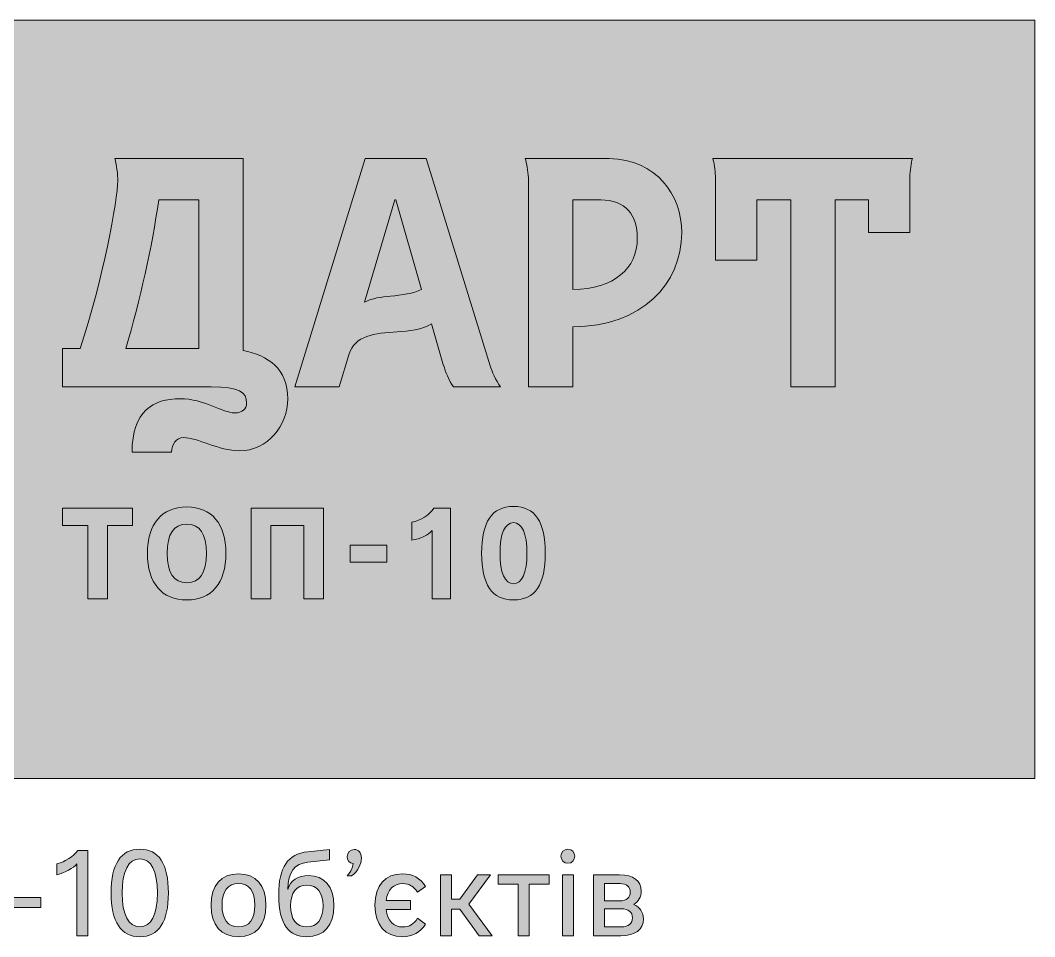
# Model space of a CAD drawing. Header units: millimetres. Extents: x -1334 to 1514, y -1037 to 10.
# Drawn here: x -729 to -646.1, y -1034.9 to -960 of the extents above; entities that cross this region are included whole.
import ezdxf

# ---------------------------------------------------------------- set-up
doc = ezdxf.new("R2010")
doc.units = ezdxf.units.MM
doc.header["$MEASUREMENT"] = 0
doc.layers.add('bg', color=7, linetype='Continuous', lineweight=0)
doc.layers.add('icons', color=7, linetype='Continuous', lineweight=0)

# ---------------------------------------------------------------- blocks, each defined once
blk = doc.blocks.new('Block_6')
at = {"layer": 'bg'}
for points in [[(-725.582, -1001.315), (-723.518, -1001.315), (-723.518, -1007.305), (-721.909, -1007.305), (-721.909, -1001.315), (-719.846, -1001.315), (-719.846, -999.897), (-725.582, -999.897)], [(-710.151, -1007.305), (-708.542, -1007.305), (-708.542, -1001.315), (-705.833, -1001.315), (-705.833, -1007.305), (-704.225, -1007.305), (-704.225, -999.897), (-710.151, -999.897)], [(-702.044, -1004.31), (-699.049, -1004.31), (-699.049, -1002.934), (-702.044, -1002.934)]]:
    blk.add_lwpolyline(points, close=True, dxfattribs=at)
for points, knots in [([(-707.156, -990.959), (-707.157, -988.5), (-708.751, -987.4), (-710.795, -987.013), (-710.795, -987.013), (-710.795, -971.311), (-710.795, -971.311), (-710.795, -971.311), (-721.303, -971.311), (-721.303, -971.311), (-721.162, -971.702), (-721.049, -972.681), (-721.047, -973.123), (-721.047, -973.123), (-721.056, -973.123), (-721.056, -973.123), (-721.056, -974.583), (-722.311, -981.418), (-724.13, -986.838), (-724.13, -986.838), (-725.582, -986.838), (-725.582, -986.838), (-725.582, -986.838), (-725.582, -989.963), (-725.582, -989.963), (-725.582, -989.963), (-713.42, -989.963), (-713.42, -989.963), (-711.115, -990.006), (-710.517, -990.411), (-710.517, -991.294), (-710.517, -991.785), (-710.845, -992.106), (-711.494, -992.106), (-712.517, -992.106), (-713.946, -990.947), (-715.963, -990.947), (-718.161, -990.947), (-719.889, -991.978), (-719.889, -995.307), (-719.889, -995.307), (-716.653, -995.307), (-716.653, -995.307), (-716.653, -994.667), (-716.258, -994.123), (-715.69, -994.123), (-714.554, -994.123), (-712.787, -995.207), (-711.099, -995.207), (-708.805, -995.207), (-707.156, -993.149), (-707.156, -990.959)], [0, 0, 0, 0, 1, 1, 1, 2, 2, 2, 3, 3, 3, 4, 4, 4, 5, 5, 5, 6, 6, 6, 7, 7, 7, 8, 8, 8, 9, 9, 9, 10, 10, 10, 11, 11, 11, 12, 12, 12, 13, 13, 13, 14, 14, 14, 15, 15, 15, 16, 16, 16, 17, 17, 17, 17]), ([(-690.599, -988.252), (-690.599, -988.252), (-690.605, -988.25), (-690.605, -988.25), (-690.605, -988.25), (-695.823, -971.311), (-695.823, -971.311), (-695.823, -971.311), (-700.819, -971.311), (-700.819, -971.311), (-700.819, -971.311), (-706.566, -989.963), (-706.566, -989.963), (-706.566, -989.963), (-702.936, -989.963), (-702.936, -989.963), (-702.936, -989.963), (-702.162, -987.358), (-702.162, -987.358), (-701.648, -985.733), (-700.067, -985.596), (-698.193, -985.47), (-697.228, -985.405), (-696.17, -985.349), (-695.397, -984.816), (-695.397, -984.816), (-694.401, -988.258), (-694.401, -988.258), (-694.401, -988.258), (-694.395, -988.261), (-694.395, -988.261), (-694.266, -988.676), (-693.977, -989.48), (-693.594, -989.972), (-693.594, -989.972), (-689.744, -989.972), (-689.744, -989.972), (-690.158, -989.477), (-690.474, -988.664), (-690.599, -988.252)], [0, 0, 0, 0, 1, 1, 1, 2, 2, 2, 3, 3, 3, 4, 4, 4, 5, 5, 5, 6, 6, 6, 7, 7, 7, 8, 8, 8, 9, 9, 9, 10, 10, 10, 11, 11, 11, 12, 12, 12, 13, 13, 13, 13]), ([(-680.872, -971.312), (-680.872, -971.312), (-680.991, -971.311), (-680.991, -971.311), (-680.991, -971.311), (-682.781, -971.311), (-682.781, -971.311), (-682.781, -971.311), (-687.732, -971.311), (-687.732, -971.311), (-687.617, -971.636), (-687.504, -972.358), (-687.465, -972.853), (-687.465, -972.853), (-687.465, -989.963), (-687.465, -989.963), (-687.465, -989.963), (-683.835, -989.963), (-683.835, -989.963), (-683.835, -989.963), (-683.835, -985.06), (-683.835, -985.06), (-678.172, -985.051), (-674.928, -981.525), (-674.928, -977.372), (-674.928, -974.286), (-676.98, -971.374), (-680.872, -971.312)], [0, 0, 0, 0, 1, 1, 1, 2, 2, 2, 3, 3, 3, 4, 4, 4, 5, 5, 5, 6, 6, 6, 7, 7, 7, 8, 8, 8, 9, 9, 9, 9]), ([(-660.952, -971.307), (-660.952, -971.307), (-660.952, -971.311), (-660.952, -971.311), (-660.952, -971.311), (-667.485, -971.311), (-667.485, -971.311), (-667.485, -971.311), (-667.485, -971.307), (-667.485, -971.307), (-667.485, -971.307), (-672.385, -971.307), (-672.385, -971.307), (-672.276, -971.61), (-672.198, -972.263), (-672.168, -972.749), (-672.168, -972.749), (-672.168, -979.62), (-672.168, -979.62), (-672.168, -979.62), (-668.79, -979.62), (-668.79, -979.62), (-668.79, -979.62), (-668.79, -974.688), (-668.79, -974.688), (-668.79, -974.688), (-666, -974.688), (-666, -974.688), (-666, -974.688), (-666, -989.963), (-666, -989.963), (-666, -989.963), (-662.37, -989.963), (-662.37, -989.963), (-662.37, -989.963), (-662.37, -974.688), (-662.37, -974.688), (-662.37, -974.688), (-659.651, -974.688), (-659.651, -974.688), (-659.651, -974.688), (-659.651, -977.351), (-659.651, -977.351), (-659.651, -977.351), (-656.273, -977.351), (-656.273, -977.351), (-656.273, -977.351), (-656.273, -972.831), (-656.273, -972.831), (-656.247, -972.34), (-656.166, -971.627), (-656.051, -971.307), (-656.051, -971.307), (-660.952, -971.307), (-660.952, -971.307)], [0, 0, 0, 0, 1, 1, 1, 2, 2, 2, 3, 3, 3, 4, 4, 4, 5, 5, 5, 6, 6, 6, 7, 7, 7, 8, 8, 8, 9, 9, 9, 10, 10, 10, 11, 11, 11, 12, 12, 12, 13, 13, 13, 14, 14, 14, 15, 15, 15, 16, 16, 16, 17, 17, 17, 18, 18, 18, 18]), ([(-714.425, -986.838), (-714.425, -986.838), (-720.391, -986.838), (-720.391, -986.838), (-719.238, -982.846), (-718.249, -978.581), (-717.712, -974.688), (-717.712, -974.688), (-714.425, -974.688), (-714.425, -974.688), (-714.425, -974.688), (-714.425, -986.838), (-714.425, -986.838)], [0, 0, 0, 0, 1, 1, 1, 2, 2, 2, 3, 3, 3, 4, 4, 4, 4]), ([(-698.75, -982.559), (-699.498, -982.638), (-700.243, -982.713), (-700.879, -983.042), (-700.879, -983.042), (-698.395, -974.688), (-698.395, -974.688), (-698.395, -974.688), (-698.325, -974.688), (-698.325, -974.688), (-698.325, -974.688), (-696.208, -982.01), (-696.208, -982.01), (-696.89, -982.358), (-697.832, -982.461), (-698.75, -982.559)], [0, 0, 0, 0, 1, 1, 1, 2, 2, 2, 3, 3, 3, 4, 4, 4, 5, 5, 5, 5]), ([(-683.835, -982.005), (-683.835, -982.005), (-683.835, -974.688), (-683.835, -974.688), (-683.835, -974.688), (-681.555, -974.688), (-681.555, -974.688), (-679.544, -974.688), (-678.558, -975.886), (-678.558, -977.848), (-678.558, -980.262), (-680.451, -981.997), (-683.835, -982.005)], [0, 0, 0, 0, 1, 1, 1, 2, 2, 2, 3, 3, 3, 4, 4, 4, 4]), ([(-715.411, -999.802), (-717.464, -999.802), (-718.628, -1001.167), (-718.628, -1003.601), (-718.628, -1006.025), (-717.464, -1007.4), (-715.411, -1007.4), (-713.379, -1007.4), (-712.215, -1006.025), (-712.215, -1003.601), (-712.215, -1001.167), (-713.379, -999.802), (-715.411, -999.802)], [0, 0, 0, 0, 1, 1, 1, 2, 2, 2, 3, 3, 3, 4, 4, 4, 4]), ([(-696.996, -1001.05), (-696.996, -1001.05), (-696.996, -1002.522), (-696.996, -1002.522), (-696.329, -1002.416), (-695.631, -1002.098), (-695.345, -1001.728), (-695.345, -1001.728), (-695.345, -1007.305), (-695.345, -1007.305), (-695.345, -1007.305), (-693.832, -1007.305), (-693.832, -1007.305), (-693.832, -1007.305), (-693.832, -999.897), (-693.832, -999.897), (-693.832, -999.897), (-695.208, -999.897), (-695.208, -999.897), (-695.546, -1000.426), (-696.276, -1000.913), (-696.996, -1001.05)], [0, 0, 0, 0, 1, 1, 1, 2, 2, 2, 3, 3, 3, 4, 4, 4, 5, 5, 5, 6, 6, 6, 7, 7, 7, 7]), ([(-688.689, -999.76), (-690.456, -999.76), (-691.292, -1001.008), (-691.292, -1003.591), (-691.292, -1006.152), (-690.456, -1007.4), (-688.689, -1007.4), (-686.921, -1007.4), (-686.085, -1006.152), (-686.085, -1003.591), (-686.085, -1001.008), (-686.921, -999.76), (-688.689, -999.76)], [0, 0, 0, 0, 1, 1, 1, 2, 2, 2, 3, 3, 3, 4, 4, 4, 4]), ([(-715.411, -1005.993), (-716.49, -1005.993), (-717.02, -1005.199), (-717.02, -1003.601), (-717.02, -1001.992), (-716.49, -1001.209), (-715.411, -1001.209), (-714.342, -1001.209), (-713.813, -1001.992), (-713.813, -1003.58), (-713.813, -1005.199), (-714.342, -1005.993), (-715.411, -1005.993)], [0, 0, 0, 0, 1, 1, 1, 2, 2, 2, 3, 3, 3, 4, 4, 4, 4]), ([(-688.689, -1006.078), (-689.398, -1006.078), (-689.789, -1005.188), (-689.789, -1003.591), (-689.789, -1001.982), (-689.398, -1001.082), (-688.689, -1001.082), (-687.98, -1001.082), (-687.588, -1001.982), (-687.588, -1003.591), (-687.588, -1005.188), (-687.98, -1006.078), (-688.689, -1006.078)], [0, 0, 0, 0, 1, 1, 1, 2, 2, 2, 3, 3, 3, 4, 4, 4, 4])]:
    blk.add_open_spline(points, degree=3, knots=knots, dxfattribs=at)
blk = doc.blocks.new('Block_36')
at = {"layer": 'icons', "true_color": 0x231f20, "transparency": 33554687}
h = blk.add_hatch(color=250, dxfattribs=at)
h.dxf.hatch_style = 2
edge = h.paths.add_edge_path()
edge.add_spline(control_points=[(-723.5, -1034.863), (-723.5, -1034.863), (-724.397, -1034.863), (-724.397, -1034.863), (-724.397, -1034.863), (-724.397, -1028.985), (-724.397, -1028.985), (-724.686, -1029.344), (-725.373, -1029.702), (-726.031, -1029.871), (-726.031, -1029.871), (-726.031, -1028.995), (-726.031, -1028.995), (-725.353, -1028.805), (-724.706, -1028.387), (-724.327, -1027.888), (-724.327, -1027.888), (-723.5, -1027.888), (-723.5, -1027.888), (-723.5, -1027.888), (-723.5, -1034.863), (-723.5, -1034.863)], knot_values=[0, 0, 0, 0, 1, 1, 1, 2, 2, 2, 3, 3, 3, 4, 4, 4, 5, 5, 5, 6, 6, 6, 7, 7, 7, 7], degree=3, periodic=0)
h = blk.add_hatch(color=250, dxfattribs=at)
h.dxf.hatch_style = 2
edge = h.paths.add_edge_path()
edge.add_spline(control_points=[(-720.7, -1031.366), (-720.7, -1033.15), (-720.192, -1034.136), (-719.255, -1034.136), (-718.319, -1034.136), (-717.81, -1033.15), (-717.81, -1031.366), (-717.81, -1029.572), (-718.319, -1028.586), (-719.255, -1028.586), (-720.192, -1028.586), (-720.7, -1029.572), (-720.7, -1031.366)], knot_values=[0, 0, 0, 0, 1, 1, 1, 2, 2, 2, 3, 3, 3, 4, 4, 4, 4], degree=3, periodic=0)
edge = h.paths.add_edge_path()
edge.add_spline(control_points=[(-719.255, -1027.789), (-717.691, -1027.789), (-716.914, -1028.995), (-716.914, -1031.366), (-716.914, -1033.727), (-717.691, -1034.943), (-719.255, -1034.943), (-720.81, -1034.943), (-721.597, -1033.727), (-721.597, -1031.366), (-721.597, -1028.995), (-720.81, -1027.789), (-719.255, -1027.789)], knot_values=[0, 0, 0, 0, 1, 1, 1, 2, 2, 2, 3, 3, 3, 4, 4, 4, 4], degree=3, periodic=0)
h = blk.add_hatch(color=250, dxfattribs=at)
h.dxf.hatch_style = 2
edge = h.paths.add_edge_path()
edge.add_spline(control_points=[(-705.593, -1034.136), (-704.736, -1034.136), (-704.268, -1033.538), (-704.268, -1032.422), (-704.268, -1031.316), (-704.736, -1030.718), (-705.593, -1030.718), (-706.45, -1030.718), (-706.918, -1031.316), (-706.918, -1032.422), (-706.918, -1033.528), (-706.45, -1034.136), (-705.593, -1034.136)], knot_values=[0, 0, 0, 0, 1, 1, 1, 2, 2, 2, 3, 3, 3, 4, 4, 4, 4], degree=3, periodic=0)
edge = h.paths.add_edge_path()
edge.add_spline(control_points=[(-703.74, -1028.666), (-703.74, -1028.666), (-705.514, -1028.845), (-705.514, -1028.845), (-706.619, -1028.965), (-707.108, -1029.642), (-707.158, -1031.077), (-706.948, -1030.369), (-706.311, -1029.941), (-705.454, -1029.941), (-704.139, -1029.941), (-703.371, -1030.838), (-703.371, -1032.412), (-703.371, -1034.026), (-704.178, -1034.943), (-705.593, -1034.943), (-707.008, -1034.943), (-707.895, -1034.006), (-707.895, -1031.525), (-707.895, -1029.274), (-707.158, -1028.167), (-705.524, -1027.998), (-705.524, -1027.998), (-703.74, -1027.809), (-703.74, -1027.809), (-703.74, -1027.809), (-703.74, -1028.666), (-703.74, -1028.666)], knot_values=[0, 0, 0, 0, 1, 1, 1, 2, 2, 2, 3, 3, 3, 4, 4, 4, 5, 5, 5, 6, 6, 6, 7, 7, 7, 8, 8, 8, 9, 9, 9, 9], degree=3, periodic=0)
h = blk.add_hatch(color=250, dxfattribs=at)
h.dxf.hatch_style = 2
edge = h.paths.add_edge_path()
edge.add_spline(control_points=[(-701.717, -1027.809), (-701.368, -1027.809), (-701.129, -1028.058), (-701.129, -1028.506), (-701.129, -1029.015), (-701.428, -1029.602), (-701.926, -1029.971), (-701.926, -1029.971), (-702.304, -1029.971), (-702.304, -1029.971), (-701.966, -1029.552), (-701.836, -1029.304), (-701.806, -1028.965), (-702.105, -1028.925), (-702.294, -1028.706), (-702.294, -1028.397), (-702.294, -1028.058), (-702.055, -1027.809), (-701.717, -1027.809)], knot_values=[0, 0, 0, 0, 1, 1, 1, 2, 2, 2, 3, 3, 3, 4, 4, 4, 5, 5, 5, 6, 6, 6, 6], degree=3, periodic=0)
h = blk.add_hatch(color=250, dxfattribs=at)
h.dxf.hatch_style = 2
edge = h.paths.add_edge_path()
edge.add_spline(control_points=[(-683.79, -1034.863), (-683.79, -1034.863), (-684.686, -1034.863), (-684.686, -1034.863), (-684.686, -1034.863), (-684.686, -1029.881), (-684.686, -1029.881), (-684.686, -1029.881), (-683.79, -1029.881), (-683.79, -1029.881), (-683.79, -1029.881), (-683.79, -1034.863), (-683.79, -1034.863)], knot_values=[0, 0, 0, 0, 1, 1, 1, 2, 2, 2, 3, 3, 3, 4, 4, 4, 4], degree=3, periodic=0)
edge = h.paths.add_edge_path()
edge.add_spline(control_points=[(-684.238, -1027.789), (-683.909, -1027.789), (-683.67, -1028.028), (-683.67, -1028.357), (-683.67, -1028.686), (-683.909, -1028.935), (-684.238, -1028.935), (-684.567, -1028.935), (-684.816, -1028.686), (-684.816, -1028.357), (-684.816, -1028.028), (-684.567, -1027.789), (-684.238, -1027.789)], knot_values=[0, 0, 0, 0, 1, 1, 1, 2, 2, 2, 3, 3, 3, 4, 4, 4, 4], degree=3, periodic=0)
h = blk.add_hatch(color=250, dxfattribs=at)
h.dxf.hatch_style = 2
edge = h.paths.add_edge_path()
edge.add_spline(control_points=[(-711.183, -1034.136), (-710.317, -1034.136), (-709.838, -1033.518), (-709.838, -1032.372), (-709.838, -1031.216), (-710.317, -1030.599), (-711.183, -1030.599), (-712.051, -1030.599), (-712.529, -1031.216), (-712.529, -1032.372), (-712.529, -1033.518), (-712.051, -1034.136), (-711.183, -1034.136)], knot_values=[0, 0, 0, 0, 1, 1, 1, 2, 2, 2, 3, 3, 3, 4, 4, 4, 4], degree=3, periodic=0)
edge = h.paths.add_edge_path()
edge.add_spline(control_points=[(-711.183, -1034.943), (-712.608, -1034.943), (-713.426, -1034.006), (-713.426, -1032.372), (-713.426, -1030.738), (-712.608, -1029.802), (-711.183, -1029.802), (-709.759, -1029.802), (-708.942, -1030.738), (-708.942, -1032.372), (-708.942, -1034.006), (-709.759, -1034.943), (-711.183, -1034.943)], knot_values=[0, 0, 0, 0, 1, 1, 1, 2, 2, 2, 3, 3, 3, 4, 4, 4, 4], degree=3, periodic=0)
h = blk.add_hatch(color=250, dxfattribs=at)
h.dxf.hatch_style = 2
edge = h.paths.add_edge_path()
edge.add_spline(control_points=[(-699.096, -1031.974), (-699.096, -1031.974), (-697.103, -1031.974), (-697.103, -1031.974), (-697.103, -1031.974), (-697.103, -1032.711), (-697.103, -1032.711), (-697.103, -1032.711), (-699.106, -1032.711), (-699.106, -1032.711), (-699.006, -1033.628), (-698.518, -1034.146), (-697.731, -1034.146), (-697.213, -1034.146), (-696.844, -1033.917), (-696.545, -1033.438), (-696.545, -1033.438), (-695.878, -1033.917), (-695.878, -1033.917), (-696.326, -1034.604), (-696.924, -1034.943), (-697.771, -1034.943), (-699.196, -1034.943), (-700.022, -1034.006), (-700.022, -1032.372), (-700.022, -1030.738), (-699.196, -1029.802), (-697.771, -1029.802), (-696.934, -1029.802), (-696.326, -1030.13), (-695.878, -1030.828), (-695.878, -1030.828), (-696.545, -1031.306), (-696.545, -1031.306), (-696.834, -1030.838), (-697.213, -1030.599), (-697.731, -1030.599), (-698.508, -1030.599), (-698.996, -1031.097), (-699.096, -1031.974)], knot_values=[0, 0, 0, 0, 1, 1, 1, 2, 2, 2, 3, 3, 3, 4, 4, 4, 5, 5, 5, 6, 6, 6, 7, 7, 7, 8, 8, 8, 9, 9, 9, 10, 10, 10, 11, 11, 11, 12, 12, 12, 13, 13, 13, 13], degree=3, periodic=0)
h = blk.add_hatch(color=250, dxfattribs=at)
h.dxf.hatch_style = 2
edge = h.paths.add_edge_path()
edge.add_spline(control_points=[(-693.755, -1032.701), (-693.755, -1032.701), (-693.755, -1034.863), (-693.755, -1034.863), (-693.755, -1034.863), (-694.651, -1034.863), (-694.651, -1034.863), (-694.651, -1034.863), (-694.651, -1029.881), (-694.651, -1029.881), (-694.651, -1029.881), (-693.755, -1029.881), (-693.755, -1029.881), (-693.755, -1029.881), (-693.755, -1031.884), (-693.755, -1031.884), (-693.755, -1031.884), (-693.087, -1031.884), (-693.087, -1031.884), (-693.087, -1031.884), (-691.622, -1029.881), (-691.622, -1029.881), (-691.622, -1029.881), (-690.566, -1029.881), (-690.566, -1029.881), (-690.566, -1029.881), (-692.35, -1032.293), (-692.35, -1032.293), (-692.35, -1032.293), (-690.427, -1034.863), (-690.427, -1034.863), (-690.427, -1034.863), (-691.483, -1034.863), (-691.483, -1034.863), (-691.483, -1034.863), (-693.087, -1032.701), (-693.087, -1032.701), (-693.087, -1032.701), (-693.755, -1032.701), (-693.755, -1032.701)], knot_values=[0, 0, 0, 0, 1, 1, 1, 2, 2, 2, 3, 3, 3, 4, 4, 4, 5, 5, 5, 6, 6, 6, 7, 7, 7, 8, 8, 8, 9, 9, 9, 10, 10, 10, 11, 11, 11, 12, 12, 12, 13, 13, 13, 13], degree=3, periodic=0)
h = blk.add_hatch(color=250, dxfattribs=at)
h.dxf.hatch_style = 2
edge = h.paths.add_edge_path()
edge.add_spline(control_points=[(-689.948, -1029.881), (-689.948, -1029.881), (-685.763, -1029.881), (-685.763, -1029.881), (-685.763, -1029.881), (-685.763, -1030.649), (-685.763, -1030.649), (-685.763, -1030.649), (-687.407, -1030.649), (-687.407, -1030.649), (-687.407, -1030.649), (-687.407, -1034.863), (-687.407, -1034.863), (-687.407, -1034.863), (-688.304, -1034.863), (-688.304, -1034.863), (-688.304, -1034.863), (-688.304, -1030.649), (-688.304, -1030.649), (-688.304, -1030.649), (-689.948, -1030.649), (-689.948, -1030.649), (-689.948, -1030.649), (-689.948, -1029.881), (-689.948, -1029.881)], knot_values=[0, 0, 0, 0, 1, 1, 1, 2, 2, 2, 3, 3, 3, 4, 4, 4, 5, 5, 5, 6, 6, 6, 7, 7, 7, 8, 8, 8, 8], degree=3, periodic=0)
h = blk.add_hatch(color=250, dxfattribs=at)
h.dxf.hatch_style = 2
edge = h.paths.add_edge_path()
edge.add_spline(control_points=[(-679.864, -1034.136), (-679.286, -1034.136), (-678.957, -1033.867), (-678.957, -1033.389), (-678.957, -1032.93), (-679.286, -1032.661), (-679.864, -1032.661), (-679.864, -1032.661), (-681.249, -1032.661), (-681.249, -1032.661), (-681.249, -1032.661), (-681.249, -1034.136), (-681.249, -1034.136), (-681.249, -1034.136), (-679.864, -1034.136), (-679.864, -1034.136)], knot_values=[0, 0, 0, 0, 1, 1, 1, 2, 2, 2, 3, 3, 3, 4, 4, 4, 5, 5, 5, 5], degree=3, periodic=0)
edge = h.paths.add_edge_path()
edge.add_spline(control_points=[(-679.974, -1032.013), (-679.446, -1032.013), (-679.136, -1031.745), (-679.136, -1031.296), (-679.136, -1030.868), (-679.446, -1030.599), (-679.974, -1030.599), (-679.974, -1030.599), (-681.249, -1030.599), (-681.249, -1030.599), (-681.249, -1030.599), (-681.249, -1032.013), (-681.249, -1032.013), (-681.249, -1032.013), (-679.974, -1032.013), (-679.974, -1032.013)], knot_values=[0, 0, 0, 0, 1, 1, 1, 2, 2, 2, 3, 3, 3, 4, 4, 4, 5, 5, 5, 5], degree=3, periodic=0)
edge = h.paths.add_edge_path()
edge.add_spline(control_points=[(-678.24, -1031.207), (-678.24, -1031.705), (-678.459, -1032.083), (-678.857, -1032.303), (-678.339, -1032.522), (-678.061, -1032.93), (-678.061, -1033.488), (-678.061, -1034.365), (-678.728, -1034.863), (-679.914, -1034.863), (-679.914, -1034.863), (-682.145, -1034.863), (-682.145, -1034.863), (-682.145, -1034.863), (-682.145, -1029.881), (-682.145, -1029.881), (-682.145, -1029.881), (-680.003, -1029.881), (-680.003, -1029.881), (-678.877, -1029.881), (-678.24, -1030.369), (-678.24, -1031.207)], knot_values=[0, 0, 0, 0, 1, 1, 1, 2, 2, 2, 3, 3, 3, 4, 4, 4, 5, 5, 5, 6, 6, 6, 7, 7, 7, 7], degree=3, periodic=0)
h = blk.add_hatch(color=250, dxfattribs=at)
h.dxf.hatch_style = 2
edge = h.paths.add_edge_path()
edge.add_spline(control_points=[(-727.357, -1032.542), (-727.357, -1032.542), (-729.947, -1032.542), (-729.947, -1032.542), (-729.947, -1032.542), (-729.947, -1031.725), (-729.947, -1031.725), (-729.947, -1031.725), (-727.357, -1031.725), (-727.357, -1031.725), (-727.357, -1031.725), (-727.357, -1032.542), (-727.357, -1032.542)], knot_values=[0, 0, 0, 0, 1, 1, 1, 2, 2, 2, 3, 3, 3, 4, 4, 4, 4], degree=3, periodic=0)
at = {"layer": 'icons'}
for points, knots in [([(-723.5, -1034.863), (-723.5, -1034.863), (-724.397, -1034.863), (-724.397, -1034.863), (-724.397, -1034.863), (-724.397, -1028.985), (-724.397, -1028.985), (-724.686, -1029.344), (-725.373, -1029.702), (-726.031, -1029.871), (-726.031, -1029.871), (-726.031, -1028.995), (-726.031, -1028.995), (-725.353, -1028.805), (-724.706, -1028.387), (-724.327, -1027.888), (-724.327, -1027.888), (-723.5, -1027.888), (-723.5, -1027.888), (-723.5, -1027.888), (-723.5, -1034.863), (-723.5, -1034.863)], [0, 0, 0, 0, 1, 1, 1, 2, 2, 2, 3, 3, 3, 4, 4, 4, 5, 5, 5, 6, 6, 6, 7, 7, 7, 7]), ([(-719.255, -1027.789), (-717.691, -1027.789), (-716.914, -1028.995), (-716.914, -1031.366), (-716.914, -1033.727), (-717.691, -1034.943), (-719.255, -1034.943), (-720.81, -1034.943), (-721.597, -1033.727), (-721.597, -1031.366), (-721.597, -1028.995), (-720.81, -1027.789), (-719.255, -1027.789)], [0, 0, 0, 0, 1, 1, 1, 2, 2, 2, 3, 3, 3, 4, 4, 4, 4]), ([(-703.74, -1028.666), (-703.74, -1028.666), (-705.514, -1028.845), (-705.514, -1028.845), (-706.619, -1028.965), (-707.108, -1029.642), (-707.158, -1031.077), (-706.948, -1030.369), (-706.311, -1029.941), (-705.454, -1029.941), (-704.139, -1029.941), (-703.371, -1030.838), (-703.371, -1032.412), (-703.371, -1034.026), (-704.178, -1034.943), (-705.593, -1034.943), (-707.008, -1034.943), (-707.895, -1034.006), (-707.895, -1031.525), (-707.895, -1029.274), (-707.158, -1028.167), (-705.524, -1027.998), (-705.524, -1027.998), (-703.74, -1027.809), (-703.74, -1027.809), (-703.74, -1027.809), (-703.74, -1028.666), (-703.74, -1028.666)], [0, 0, 0, 0, 1, 1, 1, 2, 2, 2, 3, 3, 3, 4, 4, 4, 5, 5, 5, 6, 6, 6, 7, 7, 7, 8, 8, 8, 9, 9, 9, 9]), ([(-701.717, -1027.809), (-701.368, -1027.809), (-701.129, -1028.058), (-701.129, -1028.506), (-701.129, -1029.015), (-701.428, -1029.602), (-701.926, -1029.971), (-701.926, -1029.971), (-702.304, -1029.971), (-702.304, -1029.971), (-701.966, -1029.552), (-701.836, -1029.304), (-701.806, -1028.965), (-702.105, -1028.925), (-702.294, -1028.706), (-702.294, -1028.397), (-702.294, -1028.058), (-702.055, -1027.809), (-701.717, -1027.809)], [0, 0, 0, 0, 1, 1, 1, 2, 2, 2, 3, 3, 3, 4, 4, 4, 5, 5, 5, 6, 6, 6, 6]), ([(-684.238, -1027.789), (-683.909, -1027.789), (-683.67, -1028.028), (-683.67, -1028.357), (-683.67, -1028.686), (-683.909, -1028.935), (-684.238, -1028.935), (-684.567, -1028.935), (-684.816, -1028.686), (-684.816, -1028.357), (-684.816, -1028.028), (-684.567, -1027.789), (-684.238, -1027.789)], [0, 0, 0, 0, 1, 1, 1, 2, 2, 2, 3, 3, 3, 4, 4, 4, 4]), ([(-720.7, -1031.366), (-720.7, -1033.15), (-720.192, -1034.136), (-719.255, -1034.136), (-718.319, -1034.136), (-717.81, -1033.15), (-717.81, -1031.366), (-717.81, -1029.572), (-718.319, -1028.586), (-719.255, -1028.586), (-720.192, -1028.586), (-720.7, -1029.572), (-720.7, -1031.366)], [0, 0, 0, 0, 1, 1, 1, 2, 2, 2, 3, 3, 3, 4, 4, 4, 4]), ([(-711.183, -1034.943), (-712.608, -1034.943), (-713.426, -1034.006), (-713.426, -1032.372), (-713.426, -1030.738), (-712.608, -1029.802), (-711.183, -1029.802), (-709.759, -1029.802), (-708.942, -1030.738), (-708.942, -1032.372), (-708.942, -1034.006), (-709.759, -1034.943), (-711.183, -1034.943)], [0, 0, 0, 0, 1, 1, 1, 2, 2, 2, 3, 3, 3, 4, 4, 4, 4]), ([(-711.183, -1034.136), (-710.317, -1034.136), (-709.838, -1033.518), (-709.838, -1032.372), (-709.838, -1031.216), (-710.317, -1030.599), (-711.183, -1030.599), (-712.051, -1030.599), (-712.529, -1031.216), (-712.529, -1032.372), (-712.529, -1033.518), (-712.051, -1034.136), (-711.183, -1034.136)], [0, 0, 0, 0, 1, 1, 1, 2, 2, 2, 3, 3, 3, 4, 4, 4, 4]), ([(-699.096, -1031.974), (-699.096, -1031.974), (-697.103, -1031.974), (-697.103, -1031.974), (-697.103, -1031.974), (-697.103, -1032.711), (-697.103, -1032.711), (-697.103, -1032.711), (-699.106, -1032.711), (-699.106, -1032.711), (-699.006, -1033.628), (-698.518, -1034.146), (-697.731, -1034.146), (-697.213, -1034.146), (-696.844, -1033.917), (-696.545, -1033.438), (-696.545, -1033.438), (-695.878, -1033.917), (-695.878, -1033.917), (-696.326, -1034.604), (-696.924, -1034.943), (-697.771, -1034.943), (-699.196, -1034.943), (-700.022, -1034.006), (-700.022, -1032.372), (-700.022, -1030.738), (-699.196, -1029.802), (-697.771, -1029.802), (-696.934, -1029.802), (-696.326, -1030.13), (-695.878, -1030.828), (-695.878, -1030.828), (-696.545, -1031.306), (-696.545, -1031.306), (-696.834, -1030.838), (-697.213, -1030.599), (-697.731, -1030.599), (-698.508, -1030.599), (-698.996, -1031.097), (-699.096, -1031.974)], [0, 0, 0, 0, 1, 1, 1, 2, 2, 2, 3, 3, 3, 4, 4, 4, 5, 5, 5, 6, 6, 6, 7, 7, 7, 8, 8, 8, 9, 9, 9, 10, 10, 10, 11, 11, 11, 12, 12, 12, 13, 13, 13, 13]), ([(-693.755, -1032.701), (-693.755, -1032.701), (-693.755, -1034.863), (-693.755, -1034.863), (-693.755, -1034.863), (-694.651, -1034.863), (-694.651, -1034.863), (-694.651, -1034.863), (-694.651, -1029.881), (-694.651, -1029.881), (-694.651, -1029.881), (-693.755, -1029.881), (-693.755, -1029.881), (-693.755, -1029.881), (-693.755, -1031.884), (-693.755, -1031.884), (-693.755, -1031.884), (-693.087, -1031.884), (-693.087, -1031.884), (-693.087, -1031.884), (-691.622, -1029.881), (-691.622, -1029.881), (-691.622, -1029.881), (-690.566, -1029.881), (-690.566, -1029.881), (-690.566, -1029.881), (-692.35, -1032.293), (-692.35, -1032.293), (-692.35, -1032.293), (-690.427, -1034.863), (-690.427, -1034.863), (-690.427, -1034.863), (-691.483, -1034.863), (-691.483, -1034.863), (-691.483, -1034.863), (-693.087, -1032.701), (-693.087, -1032.701), (-693.087, -1032.701), (-693.755, -1032.701), (-693.755, -1032.701)], [0, 0, 0, 0, 1, 1, 1, 2, 2, 2, 3, 3, 3, 4, 4, 4, 5, 5, 5, 6, 6, 6, 7, 7, 7, 8, 8, 8, 9, 9, 9, 10, 10, 10, 11, 11, 11, 12, 12, 12, 13, 13, 13, 13]), ([(-689.948, -1029.881), (-689.948, -1029.881), (-685.763, -1029.881), (-685.763, -1029.881), (-685.763, -1029.881), (-685.763, -1030.649), (-685.763, -1030.649), (-685.763, -1030.649), (-687.407, -1030.649), (-687.407, -1030.649), (-687.407, -1030.649), (-687.407, -1034.863), (-687.407, -1034.863), (-687.407, -1034.863), (-688.304, -1034.863), (-688.304, -1034.863), (-688.304, -1034.863), (-688.304, -1030.649), (-688.304, -1030.649), (-688.304, -1030.649), (-689.948, -1030.649), (-689.948, -1030.649), (-689.948, -1030.649), (-689.948, -1029.881), (-689.948, -1029.881)], [0, 0, 0, 0, 1, 1, 1, 2, 2, 2, 3, 3, 3, 4, 4, 4, 5, 5, 5, 6, 6, 6, 7, 7, 7, 8, 8, 8, 8]), ([(-683.79, -1034.863), (-683.79, -1034.863), (-684.686, -1034.863), (-684.686, -1034.863), (-684.686, -1034.863), (-684.686, -1029.881), (-684.686, -1029.881), (-684.686, -1029.881), (-683.79, -1029.881), (-683.79, -1029.881), (-683.79, -1029.881), (-683.79, -1034.863), (-683.79, -1034.863)], [0, 0, 0, 0, 1, 1, 1, 2, 2, 2, 3, 3, 3, 4, 4, 4, 4]), ([(-678.24, -1031.207), (-678.24, -1031.705), (-678.459, -1032.083), (-678.857, -1032.303), (-678.339, -1032.522), (-678.061, -1032.93), (-678.061, -1033.488), (-678.061, -1034.365), (-678.728, -1034.863), (-679.914, -1034.863), (-679.914, -1034.863), (-682.145, -1034.863), (-682.145, -1034.863), (-682.145, -1034.863), (-682.145, -1029.881), (-682.145, -1029.881), (-682.145, -1029.881), (-680.003, -1029.881), (-680.003, -1029.881), (-678.877, -1029.881), (-678.24, -1030.369), (-678.24, -1031.207)], [0, 0, 0, 0, 1, 1, 1, 2, 2, 2, 3, 3, 3, 4, 4, 4, 5, 5, 5, 6, 6, 6, 7, 7, 7, 7]), ([(-679.974, -1032.013), (-679.446, -1032.013), (-679.136, -1031.745), (-679.136, -1031.296), (-679.136, -1030.868), (-679.446, -1030.599), (-679.974, -1030.599), (-679.974, -1030.599), (-681.249, -1030.599), (-681.249, -1030.599), (-681.249, -1030.599), (-681.249, -1032.013), (-681.249, -1032.013), (-681.249, -1032.013), (-679.974, -1032.013), (-679.974, -1032.013)], [0, 0, 0, 0, 1, 1, 1, 2, 2, 2, 3, 3, 3, 4, 4, 4, 5, 5, 5, 5]), ([(-705.593, -1034.136), (-704.736, -1034.136), (-704.268, -1033.538), (-704.268, -1032.422), (-704.268, -1031.316), (-704.736, -1030.718), (-705.593, -1030.718), (-706.45, -1030.718), (-706.918, -1031.316), (-706.918, -1032.422), (-706.918, -1033.528), (-706.45, -1034.136), (-705.593, -1034.136)], [0, 0, 0, 0, 1, 1, 1, 2, 2, 2, 3, 3, 3, 4, 4, 4, 4]), ([(-727.357, -1032.542), (-727.357, -1032.542), (-729.947, -1032.542), (-729.947, -1032.542), (-729.947, -1032.542), (-729.947, -1031.725), (-729.947, -1031.725), (-729.947, -1031.725), (-727.357, -1031.725), (-727.357, -1031.725), (-727.357, -1031.725), (-727.357, -1032.542), (-727.357, -1032.542)], [0, 0, 0, 0, 1, 1, 1, 2, 2, 2, 3, 3, 3, 4, 4, 4, 4]), ([(-679.864, -1034.136), (-679.286, -1034.136), (-678.957, -1033.867), (-678.957, -1033.389), (-678.957, -1032.93), (-679.286, -1032.661), (-679.864, -1032.661), (-679.864, -1032.661), (-681.249, -1032.661), (-681.249, -1032.661), (-681.249, -1032.661), (-681.249, -1034.136), (-681.249, -1034.136), (-681.249, -1034.136), (-679.864, -1034.136), (-679.864, -1034.136)], [0, 0, 0, 0, 1, 1, 1, 2, 2, 2, 3, 3, 3, 4, 4, 4, 5, 5, 5, 5])]:
    blk.add_open_spline(points, degree=3, knots=knots, dxfattribs=at)

msp = doc.modelspace()

# ---------------------------------------------------------------- hatches: boundary and pattern name
at = {"layer": 'bg', "true_color": 0x592d2c, "transparency": 33554687}
h = msp.add_hatch(color=29, dxfattribs=at)
h.dxf.hatch_style = 2
h.paths.add_polyline_path([(-646.051, -1021.998), (-777, -1021.998), (-777, -960), (-646.051, -960)])

# ---------------------------------------------------------------- linework, layer by layer
at = {"layer": 'bg'}
msp.add_lwpolyline([(-646.051, -1021.998), (-777, -1021.998), (-777, -960), (-646.051, -960)], close=True, dxfattribs=at)

# ---------------------------------------------------------------- block references
msp.add_blockref('Block_6', (0, 0), dxfattribs=at)
at = {"layer": 'icons'}
msp.add_blockref('Block_36', (0, 0), dxfattribs=at)

doc.saveas('drawing.dxf')
